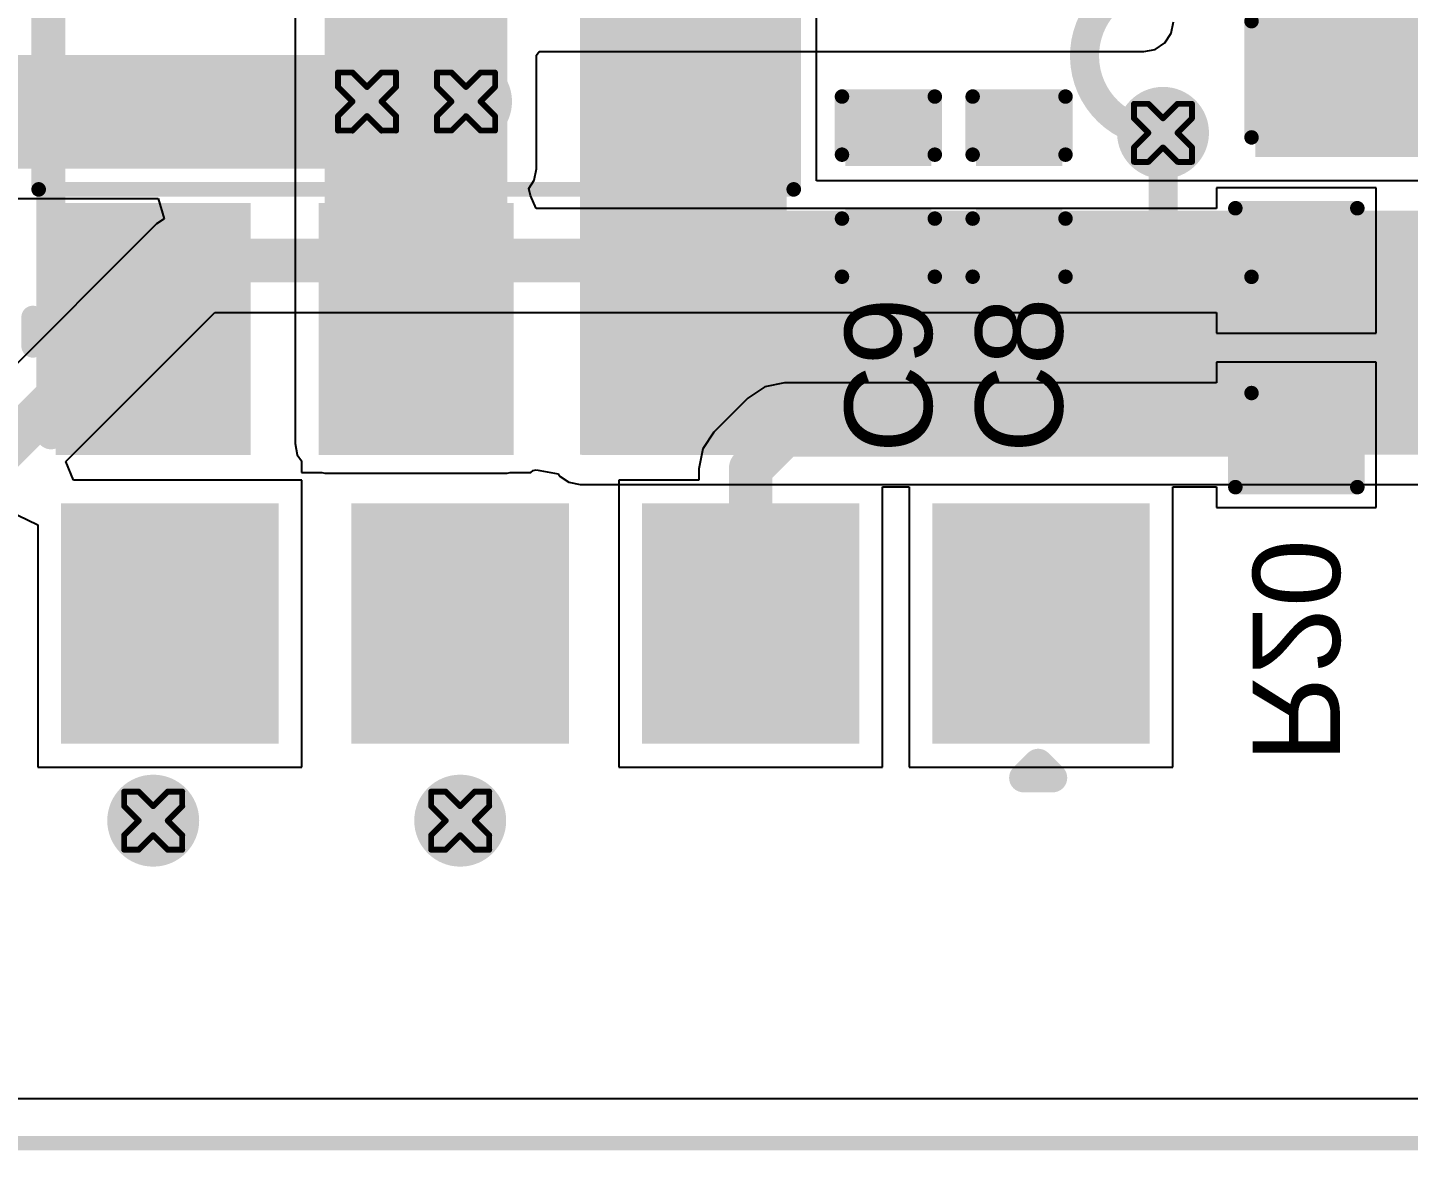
# Model space of a CAD drawing. Header units: inches. Extents: x -1 to 351, y 0 to 83.
# Drawn here: x 59.42 to 71.5, y -0.06 to 9.75 of the extents above; entities that cross this region are included whole.
import ezdxf

# ---------------------------------------------------------------- set-up
doc = ezdxf.new("R2010")
doc.units = ezdxf.units.IN
for name, color, linetype in [('Board Outline', 216, 'Continuous'), ('Bottom Layer', 5, 'Continuous'), ('Bottom Overlay', 54, 'Continuous'), ('Bottom Paste', 16, 'Continuous'), ('Bottom Solder', 6, 'Continuous'), ('Drill Drawing', 1, 'Continuous'), ('Top Layer', 1, 'Continuous'), ('Top Overlay', 2, 'Continuous'), ('Top Paste', 8, 'Continuous'), ('Top Solder', 216, 'Continuous'), ('Via Holes', 16, 'Continuous')]:
    doc.layers.add(name, color=color, linetype=linetype)
doc.styles.add('Arial', font='', dxfattribs={"height": 0.2})
doc.styles.get('Arial').set_extended_font_data('Arial')

# ---------------------------------------------------------------- blocks, each defined once
blk = doc.blocks.new('SOP_8__S_T_____B_6')
at = {"layer": 'Bottom Layer'}
for points in [[(-5.95, 2.91), (-5.95, 4.71), (-3.95, 4.71), (-3.95, 2.91)], [(5.95, 4.71), (5.95, 2.91), (3.95, 2.91), (3.95, 4.71)], [(-5.95, 0.37), (-5.95, 2.17), (-3.95, 2.17), (-3.95, 0.37)], [(5.95, 2.17), (5.95, 0.37), (3.95, 0.37), (3.95, 2.17)], [(-5.95, -2.17), (-5.95, -0.37), (-3.95, -0.37), (-3.95, -2.17)], [(5.95, -0.37), (5.95, -2.17), (3.95, -2.17), (3.95, -0.37)], [(-5.95, -4.71), (-5.95, -2.91), (-3.95, -2.91), (-3.95, -4.71)], [(5.95, -2.91), (5.95, -4.71), (3.95, -4.71), (3.95, -2.91)]]:
    blk.add_hatch(color=5, dxfattribs=at).paths.add_polyline_path(points)
at = {"layer": 'Bottom Paste'}
for points in [[(-5.95, 2.91), (-5.95, 4.71), (-3.95, 4.71), (-3.95, 2.91)], [(5.95, 4.71), (5.95, 2.91), (3.95, 2.91), (3.95, 4.71)], [(-5.95, 0.37), (-5.95, 2.17), (-3.95, 2.17), (-3.95, 0.37)], [(5.95, 2.17), (5.95, 0.37), (3.95, 0.37), (3.95, 2.17)], [(-5.95, -2.17), (-5.95, -0.37), (-3.95, -0.37), (-3.95, -2.17)], [(5.95, -0.37), (5.95, -2.17), (3.95, -2.17), (3.95, -0.37)], [(-5.95, -4.71), (-5.95, -2.91), (-3.95, -2.91), (-3.95, -4.71)], [(5.95, -2.91), (5.95, -4.71), (3.95, -4.71), (3.95, -2.91)]]:
    blk.add_hatch(color=16, dxfattribs=at).paths.add_polyline_path(points)
at = {"layer": 'Bottom Solder'}
for points in [[(-6.001, 2.859), (-6.001, 4.761), (-3.9, 4.761), (-3.9, 2.859)], [(6.001, 4.761), (6.001, 2.859), (3.9, 2.859), (3.9, 4.761)], [(-6.001, 0.319), (-6.001, 2.221), (-3.9, 2.221), (-3.9, 0.319)], [(6.001, 2.221), (6.001, 0.319), (3.9, 0.319), (3.9, 2.221)], [(-6.001, -2.221), (-6.001, -0.319), (-3.9, -0.319), (-3.9, -2.221)], [(6.001, -0.319), (6.001, -2.221), (3.9, -2.221), (3.9, -0.319)], [(-6.001, -4.761), (-6.001, -2.859), (-3.9, -2.859), (-3.9, -4.761)], [(6.001, -2.859), (6.001, -4.761), (3.9, -4.761), (3.9, -2.859)]]:
    blk.add_hatch(color=6, dxfattribs=at).paths.add_polyline_path(points)
at = {"layer": 'Bottom Overlay'}
for points in [[(-3.3, 4.85, 0.254, 0.254, 0), (3.3, 4.85, 0.254, 0.254, 0)], [(-6.298, -3.658, 0.254, 0.254, 0), (-6.171, -3.785, 0.254, 0.254, 0)], [(-6.298, -3.658, 0.254, 0.254, 0), (-6.298, -3.912, 0.254, 0.254, 0)], [(-6.171, -3.785, 0.254, 0.254, 0), (-6.298, -3.912, 0.254, 0.254, 0)], [(-0.66, -4.877, 0.254, 0.254, -1), (0.686, -4.85, 0.254, 0.254, 0)], [(-3.3, -4.877, 0.254, 0.254, 0), (-0.66, -4.877, 0.254, 0.254, 0)], [(0.686, -4.85, 0.254, 0.254, 0), (3.3, -4.85, 0.254, 0.254, 0)]]:
    blk.add_lwpolyline(points, format="xyseb", dxfattribs=at)
for points in [[(-3.363, 4.85, 0.127, 0.127, 1), (-3.236, 4.85, 0.127, 0.127, 1)], [(3.236, 4.85, 0.127, 0.127, 1), (3.363, 4.85, 0.127, 0.127, 1)], [(-6.362, -3.658, 0.127, 0.127, 1), (-6.235, -3.658, 0.127, 0.127, 1)], [(-6.362, -3.658, 0.127, 0.127, 1), (-6.235, -3.658, 0.127, 0.127, 1)], [(-6.235, -3.785, 0.127, 0.127, 1), (-6.108, -3.785, 0.127, 0.127, 1)], [(-6.235, -3.785, 0.127, 0.127, 1), (-6.108, -3.785, 0.127, 0.127, 1)], [(-6.362, -3.912, 0.127, 0.127, 1), (-6.235, -3.912, 0.127, 0.127, 1)], [(-6.362, -3.912, 0.127, 0.127, 1), (-6.235, -3.912, 0.127, 0.127, 1)], [(-3.363, -4.877, 0.127, 0.127, 1), (-3.236, -4.877, 0.127, 0.127, 1)], [(-0.724, -4.877, 0.127, 0.127, 1), (-0.597, -4.877, 0.127, 0.127, 1)], [(-0.724, -4.877, 0.127, 0.127, 1), (-0.597, -4.877, 0.127, 0.127, 1)], [(0.622, -4.85, 0.127, 0.127, 1), (0.749, -4.85, 0.127, 0.127, 1)], [(0.622, -4.85, 0.127, 0.127, 1), (0.749, -4.85, 0.127, 0.127, 1)], [(3.236, -4.85, 0.127, 0.127, 1), (3.363, -4.85, 0.127, 0.127, 1)]]:
    blk.add_lwpolyline(points, format="xyseb", close=True, dxfattribs=at)
blk = doc.blocks.new('SOT__223_23')
at = {"layer": 'Top Layer'}
for points in [[(-1.9, 4.05), (1.9, 4.05), (1.9, 2.05), (-1.9, 2.05)], [(-3.05, -2.05), (-1.55, -2.05), (-1.55, -4.05), (-3.05, -4.05)], [(-0.75, -2.05), (0.75, -2.05), (0.75, -4.05), (-0.75, -4.05)], [(1.55, -2.05), (3.05, -2.05), (3.05, -4.05), (1.55, -4.05)]]:
    blk.add_hatch(color=1, dxfattribs=at).paths.add_polyline_path(points)
at = {"layer": 'Top Paste'}
for points in [[(-1.9, 4.05), (1.9, 4.05), (1.9, 2.05), (-1.9, 2.05)], [(-3.05, -2.05), (-1.55, -2.05), (-1.55, -4.05), (-3.05, -4.05)], [(-0.75, -2.05), (0.75, -2.05), (0.75, -4.05), (-0.75, -4.05)], [(1.55, -2.05), (3.05, -2.05), (3.05, -4.05), (1.55, -4.05)]]:
    blk.add_hatch(color=8, dxfattribs=at).paths.add_polyline_path(points)
at = {"layer": 'Top Solder'}
for points in [[(-2.002, 4.152), (2.002, 4.152), (2.002, 1.948), (-2.002, 1.948)], [(-3.152, -1.948), (-1.448, -1.948), (-1.448, -4.152), (-3.152, -4.152)], [(-0.852, -1.948), (0.852, -1.948), (0.852, -4.152), (-0.852, -4.152)], [(1.448, -1.948), (3.152, -1.948), (3.152, -4.152), (1.448, -4.152)]]:
    blk.add_hatch(color=216, dxfattribs=at).paths.add_polyline_path(points)
at = {"layer": 'Top Overlay'}
for points in [[(-3.302, -1.829, 0.127, 0.127, 0), (-3.302, 1.803, 0.127, 0.127, 0)], [(-3.302, 1.803, 0.127, 0.127, 0), (3.302, 1.803, 0.127, 0.127, 0)], [(3.302, -1.829, 0.127, 0.127, 0), (3.302, 1.803, 0.127, 0.127, 0)], [(-3.302, -1.829, 0.127, 0.127, 0), (3.302, -1.829, 0.127, 0.127, 0)], [(-3.353, -3.2, 0.2, 0.2, 0), (-3.353, -2.946, 0.2, 0.2, 0)], [(-3.353, -2.946, 0.2, 0.2, 0), (-3.226, -3.073, 0.2, 0.2, 0)], [(-3.353, -3.2, 0.2, 0.2, 0), (-3.226, -3.073, 0.2, 0.2, 0)]]:
    blk.add_lwpolyline(points, format="xyseb", dxfattribs=at)
for points in [[(-3.334, 1.803, 0.0635, 0.0635, 1), (-3.27, 1.803, 0.0635, 0.0635, 1)], [(-3.334, 1.803, 0.0635, 0.0635, 1), (-3.27, 1.803, 0.0635, 0.0635, 1)], [(3.27, 1.803, 0.0635, 0.0635, 1), (3.334, 1.803, 0.0635, 0.0635, 1)], [(3.27, 1.803, 0.0635, 0.0635, 1), (3.334, 1.803, 0.0635, 0.0635, 1)], [(-3.334, -1.829, 0.0635, 0.0635, 1), (-3.27, -1.829, 0.0635, 0.0635, 1)], [(-3.334, -1.829, 0.0635, 0.0635, 1), (-3.27, -1.829, 0.0635, 0.0635, 1)], [(3.27, -1.829, 0.0635, 0.0635, 1), (3.334, -1.829, 0.0635, 0.0635, 1)], [(3.27, -1.829, 0.0635, 0.0635, 1), (3.334, -1.829, 0.0635, 0.0635, 1)], [(-3.403, -2.946, 0.1, 0.1, 1), (-3.303, -2.946, 0.1, 0.1, 1)], [(-3.403, -2.946, 0.1, 0.1, 1), (-3.303, -2.946, 0.1, 0.1, 1)], [(-3.276, -3.073, 0.1, 0.1, 1), (-3.176, -3.073, 0.1, 0.1, 1)], [(-3.276, -3.073, 0.1, 0.1, 1), (-3.176, -3.073, 0.1, 0.1, 1)], [(-3.403, -3.2, 0.1, 0.1, 1), (-3.303, -3.2, 0.1, 0.1, 1)], [(-3.403, -3.2, 0.1, 0.1, 1), (-3.303, -3.2, 0.1, 0.1, 1)]]:
    blk.add_lwpolyline(points, format="xyseb", close=True, dxfattribs=at)
blk = doc.blocks.new('R___0603_B_29')
at = {"layer": 'Bottom Layer'}
for points in [[(-1.143, -0.4445), (-1.143, 0.4445), (-0.381, 0.4445), (-0.381, -0.4445)], [(0.381, -0.4445), (0.381, 0.4445), (1.143, 0.4445), (1.143, -0.4445)]]:
    blk.add_hatch(color=5, dxfattribs=at).paths.add_polyline_path(points)
at = {"layer": 'Bottom Paste'}
for points in [[(-1.143, -0.4445), (-1.143, 0.4445), (-0.381, 0.4445), (-0.381, -0.4445)], [(0.381, -0.4445), (0.381, 0.4445), (1.143, 0.4445), (1.143, -0.4445)]]:
    blk.add_hatch(color=16, dxfattribs=at).paths.add_polyline_path(points)
at = {"layer": 'Bottom Solder'}
for points in [[(-1.2446, -0.5461), (-1.2446, 0.5461), (-0.2794, 0.5461), (-0.2794, -0.5461)], [(0.2794, -0.5461), (0.2794, 0.5461), (1.2446, 0.5461), (1.2446, -0.5461)]]:
    blk.add_hatch(color=6, dxfattribs=at).paths.add_polyline_path(points)
at = {"layer": 'Bottom Overlay'}
for points in [[(1.2192, 0.5334, 0.127, 0.127, 0), (-1.2192, 0.5334, 0.127, 0.127, 0)], [(-1.2192, -0.5334, 0.127, 0.127, 0), (-1.2192, 0.5334, 0.127, 0.127, 0)], [(1.2192, -0.5334, 0.127, 0.127, 0), (1.2192, 0.5334, 0.127, 0.127, 0)], [(1.2192, -0.5334, 0.127, 0.127, 0), (-1.2192, -0.5334, 0.127, 0.127, 0)]]:
    blk.add_lwpolyline(points, format="xyseb", dxfattribs=at)
for points in [[(-1.25095, 0.5334, 0.0635, 0.0635, 1), (-1.18745, 0.5334, 0.0635, 0.0635, 1)], [(-1.25095, 0.5334, 0.0635, 0.0635, 1), (-1.18745, 0.5334, 0.0635, 0.0635, 1)], [(1.18745, 0.5334, 0.0635, 0.0635, 1), (1.25095, 0.5334, 0.0635, 0.0635, 1)], [(1.18745, 0.5334, 0.0635, 0.0635, 1), (1.25095, 0.5334, 0.0635, 0.0635, 1)], [(-1.25095, -0.5334, 0.0635, 0.0635, 1), (-1.18745, -0.5334, 0.0635, 0.0635, 1)], [(-1.25095, -0.5334, 0.0635, 0.0635, 1), (-1.18745, -0.5334, 0.0635, 0.0635, 1)], [(1.18745, -0.5334, 0.0635, 0.0635, 1), (1.25095, -0.5334, 0.0635, 0.0635, 1)], [(1.18745, -0.5334, 0.0635, 0.0635, 1), (1.25095, -0.5334, 0.0635, 0.0635, 1)]]:
    blk.add_lwpolyline(points, format="xyseb", close=True, dxfattribs=at)
blk = doc.blocks.new('C___0805_64')
at = {"layer": 'Top Layer'}
for points in [[(-1.524, 0.762), (-0.508, 0.762), (-0.508, -0.762), (-1.524, -0.762)], [(0.508, 0.762), (1.524, 0.762), (1.524, -0.762), (0.508, -0.762)]]:
    blk.add_hatch(color=1, dxfattribs=at).paths.add_polyline_path(points)
at = {"layer": 'Top Paste'}
for points in [[(-1.524, 0.762), (-0.508, 0.762), (-0.508, -0.762), (-1.524, -0.762)], [(0.508, 0.762), (1.524, 0.762), (1.524, -0.762), (0.508, -0.762)]]:
    blk.add_hatch(color=8, dxfattribs=at).paths.add_polyline_path(points)
at = {"layer": 'Top Solder'}
for points in [[(-1.594, 0.832), (-0.438, 0.832), (-0.438, -0.832), (-1.594, -0.832)], [(0.438, 0.832), (1.594, 0.832), (1.594, -0.832), (0.438, -0.832)]]:
    blk.add_hatch(color=216, dxfattribs=at).paths.add_polyline_path(points)
at = {"layer": 'Top Overlay'}
for points in [[(-1.626, -0.864, 0.127, 0.127, 0), (-1.626, 0.864, 0.127, 0.127, 0)], [(-0.61, 0.864, 0.127, 0.127, 0), (-1.626, 0.864, 0.127, 0.127, 0)], [(1.626, 0.864, 0.127, 0.127, 0), (0.61, 0.864, 0.127, 0.127, 0)], [(1.626, -0.864, 0.127, 0.127, 0), (1.626, 0.864, 0.127, 0.127, 0)], [(-0.61, -0.864, 0.127, 0.127, 0), (-1.626, -0.864, 0.127, 0.127, 0)], [(1.626, -0.864, 0.127, 0.127, 0), (0.61, -0.864, 0.127, 0.127, 0)]]:
    blk.add_lwpolyline(points, format="xyseb", dxfattribs=at)
for points in [[(-1.657, 0.864, 0.0635, 0.0635, 1), (-1.594, 0.864, 0.0635, 0.0635, 1)], [(-1.657, 0.864, 0.0635, 0.0635, 1), (-1.594, 0.864, 0.0635, 0.0635, 1)], [(-0.641, 0.864, 0.0635, 0.0635, 1), (-0.578, 0.864, 0.0635, 0.0635, 1)], [(0.578, 0.864, 0.0635, 0.0635, 1), (0.641, 0.864, 0.0635, 0.0635, 1)], [(1.594, 0.864, 0.0635, 0.0635, 1), (1.657, 0.864, 0.0635, 0.0635, 1)], [(1.594, 0.864, 0.0635, 0.0635, 1), (1.657, 0.864, 0.0635, 0.0635, 1)], [(-1.657, -0.864, 0.0635, 0.0635, 1), (-1.594, -0.864, 0.0635, 0.0635, 1)], [(-1.657, -0.864, 0.0635, 0.0635, 1), (-1.594, -0.864, 0.0635, 0.0635, 1)], [(-0.641, -0.864, 0.0635, 0.0635, 1), (-0.578, -0.864, 0.0635, 0.0635, 1)], [(0.578, -0.864, 0.0635, 0.0635, 1), (0.641, -0.864, 0.0635, 0.0635, 1)], [(1.594, -0.864, 0.0635, 0.0635, 1), (1.657, -0.864, 0.0635, 0.0635, 1)], [(1.594, -0.864, 0.0635, 0.0635, 1), (1.657, -0.864, 0.0635, 0.0635, 1)]]:
    blk.add_lwpolyline(points, format="xyseb", close=True, dxfattribs=at)
blk = doc.blocks.new('C___0402_65')
at = {"layer": 'Top Layer'}
for points in [[(-0.699, -0.318), (-0.699, 0.317), (-0.241, 0.317), (-0.241, -0.318)], [(0.241, -0.318), (0.241, 0.317), (0.699, 0.317), (0.699, -0.318)]]:
    blk.add_hatch(color=1, dxfattribs=at).paths.add_polyline_path(points)
at = {"layer": 'Top Paste'}
for points in [[(-0.699, -0.318), (-0.699, 0.317), (-0.241, 0.317), (-0.241, -0.318)], [(0.241, -0.318), (0.241, 0.317), (0.699, 0.317), (0.699, -0.318)]]:
    blk.add_hatch(color=8, dxfattribs=at).paths.add_polyline_path(points)
at = {"layer": 'Top Solder'}
for points in [[(-0.758, -0.377), (-0.758, 0.377), (-0.181, 0.377), (-0.181, -0.377)], [(0.181, -0.377), (0.181, 0.377), (0.758, 0.377), (0.758, -0.377)]]:
    blk.add_hatch(color=216, dxfattribs=at).paths.add_polyline_path(points)
at = {"layer": 'Top Overlay'}
for points in [[(-0.279, 0.406, 0.127, 0.127, 0), (-0.787, 0.406, 0.127, 0.127, 0)], [(-0.787, -0.406, 0.127, 0.127, 0), (-0.787, 0.406, 0.127, 0.127, 0)], [(0.787, 0.406, 0.127, 0.127, 0), (0.279, 0.406, 0.127, 0.127, 0)], [(0.787, -0.406, 0.127, 0.127, 0), (0.787, 0.406, 0.127, 0.127, 0)], [(-0.279, -0.406, 0.127, 0.127, 0), (-0.787, -0.406, 0.127, 0.127, 0)], [(0.787, -0.406, 0.127, 0.127, 0), (0.279, -0.406, 0.127, 0.127, 0)]]:
    blk.add_lwpolyline(points, format="xyseb", dxfattribs=at)
for points in [[(-0.819, 0.406, 0.0635, 0.0635, 1), (-0.756, 0.406, 0.0635, 0.0635, 1)], [(-0.819, 0.406, 0.0635, 0.0635, 1), (-0.756, 0.406, 0.0635, 0.0635, 1)], [(-0.311, 0.406, 0.0635, 0.0635, 1), (-0.248, 0.406, 0.0635, 0.0635, 1)], [(0.248, 0.406, 0.0635, 0.0635, 1), (0.311, 0.406, 0.0635, 0.0635, 1)], [(0.756, 0.406, 0.0635, 0.0635, 1), (0.819, 0.406, 0.0635, 0.0635, 1)], [(0.756, 0.406, 0.0635, 0.0635, 1), (0.819, 0.406, 0.0635, 0.0635, 1)], [(-0.819, -0.406, 0.0635, 0.0635, 1), (-0.756, -0.406, 0.0635, 0.0635, 1)], [(-0.819, -0.406, 0.0635, 0.0635, 1), (-0.756, -0.406, 0.0635, 0.0635, 1)], [(-0.311, -0.406, 0.0635, 0.0635, 1), (-0.248, -0.406, 0.0635, 0.0635, 1)], [(0.248, -0.406, 0.0635, 0.0635, 1), (0.311, -0.406, 0.0635, 0.0635, 1)], [(0.756, -0.406, 0.0635, 0.0635, 1), (0.819, -0.406, 0.0635, 0.0635, 1)], [(0.756, -0.406, 0.0635, 0.0635, 1), (0.819, -0.406, 0.0635, 0.0635, 1)]]:
    blk.add_lwpolyline(points, format="xyseb", close=True, dxfattribs=at)
blk = doc.blocks.new('C___0402_66')
at = {"layer": 'Top Layer'}
for points in [[(-0.699, -0.318), (-0.699, 0.317), (-0.241, 0.317), (-0.241, -0.318)], [(0.241, -0.318), (0.241, 0.317), (0.699, 0.317), (0.699, -0.318)]]:
    blk.add_hatch(color=1, dxfattribs=at).paths.add_polyline_path(points)
at = {"layer": 'Top Paste'}
for points in [[(-0.699, -0.318), (-0.699, 0.317), (-0.241, 0.317), (-0.241, -0.318)], [(0.241, -0.318), (0.241, 0.317), (0.699, 0.317), (0.699, -0.318)]]:
    blk.add_hatch(color=8, dxfattribs=at).paths.add_polyline_path(points)
at = {"layer": 'Top Solder'}
for points in [[(-0.758, -0.377), (-0.758, 0.377), (-0.181, 0.377), (-0.181, -0.377)], [(0.181, -0.377), (0.181, 0.377), (0.758, 0.377), (0.758, -0.377)]]:
    blk.add_hatch(color=216, dxfattribs=at).paths.add_polyline_path(points)
at = {"layer": 'Top Overlay'}
for points in [[(-0.279, 0.406, 0.127, 0.127, 0), (-0.787, 0.406, 0.127, 0.127, 0)], [(-0.787, -0.406, 0.127, 0.127, 0), (-0.787, 0.406, 0.127, 0.127, 0)], [(0.787, 0.406, 0.127, 0.127, 0), (0.279, 0.406, 0.127, 0.127, 0)], [(0.787, -0.406, 0.127, 0.127, 0), (0.787, 0.406, 0.127, 0.127, 0)], [(-0.279, -0.406, 0.127, 0.127, 0), (-0.787, -0.406, 0.127, 0.127, 0)], [(0.787, -0.406, 0.127, 0.127, 0), (0.279, -0.406, 0.127, 0.127, 0)]]:
    blk.add_lwpolyline(points, format="xyseb", dxfattribs=at)
for points in [[(-0.819, 0.406, 0.0635, 0.0635, 1), (-0.756, 0.406, 0.0635, 0.0635, 1)], [(-0.819, 0.406, 0.0635, 0.0635, 1), (-0.756, 0.406, 0.0635, 0.0635, 1)], [(-0.311, 0.406, 0.0635, 0.0635, 1), (-0.248, 0.406, 0.0635, 0.0635, 1)], [(0.248, 0.406, 0.0635, 0.0635, 1), (0.311, 0.406, 0.0635, 0.0635, 1)], [(0.756, 0.406, 0.0635, 0.0635, 1), (0.819, 0.406, 0.0635, 0.0635, 1)], [(0.756, 0.406, 0.0635, 0.0635, 1), (0.819, 0.406, 0.0635, 0.0635, 1)], [(-0.819, -0.406, 0.0635, 0.0635, 1), (-0.756, -0.406, 0.0635, 0.0635, 1)], [(-0.819, -0.406, 0.0635, 0.0635, 1), (-0.756, -0.406, 0.0635, 0.0635, 1)], [(-0.311, -0.406, 0.0635, 0.0635, 1), (-0.248, -0.406, 0.0635, 0.0635, 1)], [(0.248, -0.406, 0.0635, 0.0635, 1), (0.311, -0.406, 0.0635, 0.0635, 1)], [(0.756, -0.406, 0.0635, 0.0635, 1), (0.819, -0.406, 0.0635, 0.0635, 1)], [(0.756, -0.406, 0.0635, 0.0635, 1), (0.819, -0.406, 0.0635, 0.0635, 1)]]:
    blk.add_lwpolyline(points, format="xyseb", close=True, dxfattribs=at)

msp = doc.modelspace()

# ---------------------------------------------------------------- hatches: boundary and pattern name
at = {"layer": 'Bottom Layer'}
msp.add_hatch(color=5, dxfattribs=at).paths.add_polyline_path([(33.377, 8.518), (63.616, 8.518), (63.616, 9.512), (33.377, 9.512)])
h = msp.add_hatch(color=5, dxfattribs=at)
edge = h.paths.add_edge_path()
edge.add_arc((62.393, 9.106), 0.3, 0, 360)
h = msp.add_hatch(color=5, dxfattribs=at)
edge = h.paths.add_edge_path()
edge.add_arc((63.259, 9.106), 0.3, 0, 360)
h = msp.add_hatch(color=5, dxfattribs=at)
edge = h.paths.add_edge_path()
edge.add_arc((69.355, 8.832), 0.3, 0, 360)
h = msp.add_hatch(color=5, dxfattribs=at)
edge = h.paths.add_edge_path()
edge.add_arc((60.523, 2.819), 0.3, 0, 360)
h = msp.add_hatch(color=5, dxfattribs=at)
edge = h.paths.add_edge_path()
edge.add_arc((63.208, 2.819), 0.3, 0, 360)
at = {"layer": 'Bottom Solder'}
h = msp.add_hatch(color=6, dxfattribs=at)
edge = h.paths.add_edge_path()
edge.add_arc((62.393, 9.106), 0.402, 0, 360)
h = msp.add_hatch(color=6, dxfattribs=at)
edge = h.paths.add_edge_path()
edge.add_arc((63.259, 9.106), 0.402, 0, 360)
h = msp.add_hatch(color=6, dxfattribs=at)
edge = h.paths.add_edge_path()
edge.add_arc((69.355, 8.832), 0.402, 0, 360)
h = msp.add_hatch(color=6, dxfattribs=at)
edge = h.paths.add_edge_path()
edge.add_arc((60.523, 2.819), 0.402, 0, 360)
h = msp.add_hatch(color=6, dxfattribs=at)
edge = h.paths.add_edge_path()
edge.add_arc((63.208, 2.819), 0.402, 0, 360)
at = {"layer": 'Top Layer'}
for points in [[(62.023, 6.117), (63.619, 6.117), (63.619, 14.217), (62.023, 14.217)], [(64.257, 6.018), (66.064, 6.018), (66.064, 11.709), (64.257, 11.709)], [(64.373, 6.018), (81.788, 6.018), (81.788, 8.153), (64.373, 8.153)]]:
    msp.add_hatch(color=1, dxfattribs=at).paths.add_polyline_path(points)
h = msp.add_hatch(color=1, dxfattribs=at)
edge = h.paths.add_edge_path()
edge.add_arc((62.393, 9.106), 0.3, 0, 360)
h = msp.add_hatch(color=1, dxfattribs=at)
edge = h.paths.add_edge_path()
edge.add_arc((63.259, 9.106), 0.3, 0, 360)
h = msp.add_hatch(color=1, dxfattribs=at)
edge = h.paths.add_edge_path()
edge.add_arc((69.355, 8.832), 0.3, 0, 360)
h = msp.add_hatch(color=1, dxfattribs=at)
edge = h.paths.add_edge_path()
edge.add_arc((60.523, 2.819), 0.3, 0, 360)
h = msp.add_hatch(color=1, dxfattribs=at)
edge = h.paths.add_edge_path()
edge.add_arc((63.208, 2.819), 0.3, 0, 360)
at = {"layer": 'Top Solder'}
h = msp.add_hatch(color=216, dxfattribs=at)
edge = h.paths.add_edge_path()
edge.add_arc((62.393, 9.106), 0.402, 0, 360)
h = msp.add_hatch(color=216, dxfattribs=at)
edge = h.paths.add_edge_path()
edge.add_arc((63.259, 9.106), 0.402, 0, 360)
h = msp.add_hatch(color=216, dxfattribs=at)
edge = h.paths.add_edge_path()
edge.add_arc((69.355, 8.832), 0.402, 0, 360)
h = msp.add_hatch(color=216, dxfattribs=at)
edge = h.paths.add_edge_path()
edge.add_arc((60.523, 2.819), 0.402, 0, 360)
h = msp.add_hatch(color=216, dxfattribs=at)
edge = h.paths.add_edge_path()
edge.add_arc((63.208, 2.819), 0.402, 0, 360)
at = {"layer": 'Via Holes'}
h = msp.add_hatch(color=7, dxfattribs=at)
edge = h.paths.add_edge_path()
edge.add_arc((62.393, 9.106), 0.15, 0, 360)
h = msp.add_hatch(color=7, dxfattribs=at)
edge = h.paths.add_edge_path()
edge.add_arc((63.259, 9.106), 0.15, 0, 360)
h = msp.add_hatch(color=7, dxfattribs=at)
edge = h.paths.add_edge_path()
edge.add_arc((69.355, 8.832), 0.15, 0, 360)
h = msp.add_hatch(color=7, dxfattribs=at)
edge = h.paths.add_edge_path()
edge.add_arc((60.523, 2.819), 0.15, 0, 360)
h = msp.add_hatch(color=7, dxfattribs=at)
edge = h.paths.add_edge_path()
edge.add_arc((63.208, 2.819), 0.15, 0, 360)

# ---------------------------------------------------------------- linework, layer by layer
at = {"layer": 'Board Outline'}
msp.add_lwpolyline([(0, 0, 0.127, 0.127, 0), (97.003, 0, 0.127, 0.127, 0)], format="xyseb", dxfattribs=at)
at = {"layer": 'Bottom Layer'}
for p, q in [((69.427, 9.703), (69.447, 9.802)), ((69.371, 9.619), (69.427, 9.703)), ((63.875, 9.512), (63.9, 9.543)), ((63.9, 9.543), (69.188, 9.543)), ((69.188, 9.543), (69.287, 9.562)), ((69.287, 9.562), (69.371, 9.619)), ((63.875, 8.518), (63.875, 9.512)), ((63.856, 8.419), (63.875, 8.518)), ((63.808, 8.347), (63.856, 8.419)), ((63.822, 8.284), (63.808, 8.347)), ((71.22, 8.351), (69.823, 8.351)), ((69.823, 8.351), (69.823, 8.17)), ((71.22, 7.081), (71.22, 8.351)), ((57.344, 8.259), (60.567, 8.259)), ((60.567, 8.259), (60.62, 8.082)), ((63.871, 8.17), (63.822, 8.284)), ((69.823, 8.17), (63.871, 8.17)), ((60.553, 8.037), (58.612, 6.096)), ((60.62, 8.082), (60.553, 8.037)), ((59.759, 5.96), (61.062, 7.263)), ((61.062, 7.263), (69.823, 7.263)), ((69.823, 7.263), (69.823, 7.081)), ((69.823, 7.081), (71.22, 7.081)), ((71.22, 6.827), (69.823, 6.827)), ((69.823, 6.827), (69.823, 6.646)), ((71.22, 5.557), (71.22, 6.827)), ((66.045, 6.646), (65.871, 6.611)), ((69.823, 6.646), (66.045, 6.646)), ((65.871, 6.611), (65.724, 6.513)), ((65.724, 6.513), (65.427, 6.216)), ((65.427, 6.216), (65.329, 6.069)), ((65.329, 6.069), (65.295, 5.895)), ((59.827, 5.796), (59.759, 5.96)), ((65.295, 5.895), (65.295, 5.796)), ((61.822, 5.796), (59.827, 5.796)), ((61.822, 3.288), (61.822, 5.796)), ((65.295, 5.796), (64.594, 5.796)), ((64.594, 5.796), (64.594, 3.288)), ((66.902, 3.288), (66.902, 5.739)), ((66.902, 5.739), (67.134, 5.739)), ((67.134, 5.739), (67.134, 3.288)), ((69.442, 3.288), (69.442, 5.739)), ((69.442, 5.739), (69.823, 5.739)), ((69.823, 5.739), (69.823, 5.557)), ((69.823, 5.557), (71.22, 5.557)), ((59.338, 5.489), (59.514, 5.405)), ((59.514, 5.405), (59.514, 3.288)), ((59.514, 3.288), (61.822, 3.288)), ((64.594, 3.288), (66.902, 3.288)), ((67.134, 3.288), (69.442, 3.288)), ((92.262, 0.388), (0.388, 0.388))]:
    msp.add_line(p, q, dxfattribs=at)
for points in [[(58.699, 5.542, 0.381, 0.381, 0), (60.874, 7.716, 0.381, 0.381, 0)], [(60.874, 7.716, 0.381, 0.381, 0), (70.521, 7.716, 0.381, 0.381, 0)], [(65.748, 5.895, 0.381, 0.381, 0), (66.045, 6.192, 0.381, 0.381, 0)], [(66.045, 6.192, 0.381, 0.381, 0), (70.521, 6.192, 0.381, 0.381, 0)], [(65.748, 4.542, 0.381, 0.381, 0), (65.748, 5.895, 0.381, 0.381, 0)]]:
    msp.add_lwpolyline(points, format="xyseb", dxfattribs=at)
for points in [[(60.779, 7.716, 0.191, 0.191, 1), (60.969, 7.716, 0.191, 0.191, 1)], [(60.779, 7.716, 0.191, 0.191, 1), (60.969, 7.716, 0.191, 0.191, 1)], [(70.426, 7.716, 0.191, 0.191, 1), (70.617, 7.716, 0.191, 0.191, 1)], [(65.95, 6.192, 0.191, 0.191, 1), (66.14, 6.192, 0.191, 0.191, 1)], [(65.95, 6.192, 0.191, 0.191, 1), (66.14, 6.192, 0.191, 0.191, 1)], [(70.426, 6.192, 0.191, 0.191, 1), (70.617, 6.192, 0.191, 0.191, 1)], [(65.653, 5.895, 0.191, 0.191, 1), (65.843, 5.895, 0.191, 0.191, 1)], [(65.653, 5.895, 0.191, 0.191, 1), (65.843, 5.895, 0.191, 0.191, 1)], [(65.653, 4.542, 0.191, 0.191, 1), (65.843, 4.542, 0.191, 0.191, 1)]]:
    msp.add_lwpolyline(points, format="xyseb", close=True, dxfattribs=at)
at = {"layer": 'Drill Drawing'}
for points in [[(62.139, 9.233, 0.0508, 0.0508, 0), (62.139, 9.36, 0.0508, 0.0508, 0)], [(62.139, 9.36, 0.0508, 0.0508, 0), (62.266, 9.36, 0.0508, 0.0508, 0)], [(62.266, 9.36, 0.0508, 0.0508, 0), (62.393, 9.233, 0.0508, 0.0508, 0)], [(62.393, 9.233, 0.0508, 0.0508, 0), (62.52, 9.36, 0.0508, 0.0508, 0)], [(62.52, 9.36, 0.0508, 0.0508, 0), (62.647, 9.36, 0.0508, 0.0508, 0)], [(62.647, 9.233, 0.0508, 0.0508, 0), (62.647, 9.36, 0.0508, 0.0508, 0)], [(63.005, 9.233, 0.0508, 0.0508, 0), (63.005, 9.36, 0.0508, 0.0508, 0)], [(63.005, 9.36, 0.0508, 0.0508, 0), (63.132, 9.36, 0.0508, 0.0508, 0)], [(63.132, 9.36, 0.0508, 0.0508, 0), (63.259, 9.233, 0.0508, 0.0508, 0)], [(63.259, 9.233, 0.0508, 0.0508, 0), (63.386, 9.36, 0.0508, 0.0508, 0)], [(63.386, 9.36, 0.0508, 0.0508, 0), (63.513, 9.36, 0.0508, 0.0508, 0)], [(63.513, 9.233, 0.0508, 0.0508, 0), (63.513, 9.36, 0.0508, 0.0508, 0)], [(62.139, 9.233, 0.0508, 0.0508, 0), (62.266, 9.106, 0.0508, 0.0508, 0)], [(62.52, 9.106, 0.0508, 0.0508, 0), (62.647, 9.233, 0.0508, 0.0508, 0)], [(63.005, 9.233, 0.0508, 0.0508, 0), (63.132, 9.106, 0.0508, 0.0508, 0)], [(63.386, 9.106, 0.0508, 0.0508, 0), (63.513, 9.233, 0.0508, 0.0508, 0)], [(62.139, 8.979, 0.0508, 0.0508, 0), (62.266, 9.106, 0.0508, 0.0508, 0)], [(62.52, 9.106, 0.0508, 0.0508, 0), (62.647, 8.979, 0.0508, 0.0508, 0)], [(63.005, 8.979, 0.0508, 0.0508, 0), (63.132, 9.106, 0.0508, 0.0508, 0)], [(63.386, 9.106, 0.0508, 0.0508, 0), (63.513, 8.979, 0.0508, 0.0508, 0)], [(69.101, 8.959, 0.0508, 0.0508, 0), (69.101, 9.086, 0.0508, 0.0508, 0)], [(69.101, 9.086, 0.0508, 0.0508, 0), (69.228, 9.086, 0.0508, 0.0508, 0)], [(69.228, 9.086, 0.0508, 0.0508, 0), (69.355, 8.959, 0.0508, 0.0508, 0)], [(69.355, 8.959, 0.0508, 0.0508, 0), (69.482, 9.086, 0.0508, 0.0508, 0)], [(69.482, 9.086, 0.0508, 0.0508, 0), (69.609, 9.086, 0.0508, 0.0508, 0)], [(69.609, 8.959, 0.0508, 0.0508, 0), (69.609, 9.086, 0.0508, 0.0508, 0)], [(62.139, 8.852, 0.0508, 0.0508, 0), (62.139, 8.979, 0.0508, 0.0508, 0)], [(62.266, 8.852, 0.0508, 0.0508, 0), (62.393, 8.979, 0.0508, 0.0508, 0)], [(62.393, 8.979, 0.0508, 0.0508, 0), (62.52, 8.852, 0.0508, 0.0508, 0)], [(62.647, 8.852, 0.0508, 0.0508, 0), (62.647, 8.979, 0.0508, 0.0508, 0)], [(63.005, 8.852, 0.0508, 0.0508, 0), (63.005, 8.979, 0.0508, 0.0508, 0)], [(63.132, 8.852, 0.0508, 0.0508, 0), (63.259, 8.979, 0.0508, 0.0508, 0)], [(63.259, 8.979, 0.0508, 0.0508, 0), (63.386, 8.852, 0.0508, 0.0508, 0)], [(63.513, 8.852, 0.0508, 0.0508, 0), (63.513, 8.979, 0.0508, 0.0508, 0)], [(69.101, 8.959, 0.0508, 0.0508, 0), (69.228, 8.832, 0.0508, 0.0508, 0)], [(69.482, 8.832, 0.0508, 0.0508, 0), (69.609, 8.959, 0.0508, 0.0508, 0)], [(62.139, 8.852, 0.0508, 0.0508, 0), (62.266, 8.852, 0.0508, 0.0508, 0)], [(62.52, 8.852, 0.0508, 0.0508, 0), (62.647, 8.852, 0.0508, 0.0508, 0)], [(63.005, 8.852, 0.0508, 0.0508, 0), (63.132, 8.852, 0.0508, 0.0508, 0)], [(63.386, 8.852, 0.0508, 0.0508, 0), (63.513, 8.852, 0.0508, 0.0508, 0)], [(69.101, 8.705, 0.0508, 0.0508, 0), (69.228, 8.832, 0.0508, 0.0508, 0)], [(69.482, 8.832, 0.0508, 0.0508, 0), (69.609, 8.705, 0.0508, 0.0508, 0)], [(69.101, 8.578, 0.0508, 0.0508, 0), (69.101, 8.705, 0.0508, 0.0508, 0)], [(69.228, 8.578, 0.0508, 0.0508, 0), (69.355, 8.705, 0.0508, 0.0508, 0)], [(69.355, 8.705, 0.0508, 0.0508, 0), (69.482, 8.578, 0.0508, 0.0508, 0)], [(69.609, 8.578, 0.0508, 0.0508, 0), (69.609, 8.705, 0.0508, 0.0508, 0)], [(69.101, 8.578, 0.0508, 0.0508, 0), (69.228, 8.578, 0.0508, 0.0508, 0)], [(69.482, 8.578, 0.0508, 0.0508, 0), (69.609, 8.578, 0.0508, 0.0508, 0)], [(60.269, 2.946, 0.0508, 0.0508, 0), (60.269, 3.073, 0.0508, 0.0508, 0)], [(60.269, 3.073, 0.0508, 0.0508, 0), (60.396, 3.073, 0.0508, 0.0508, 0)], [(60.396, 3.073, 0.0508, 0.0508, 0), (60.523, 2.946, 0.0508, 0.0508, 0)], [(60.523, 2.946, 0.0508, 0.0508, 0), (60.65, 3.073, 0.0508, 0.0508, 0)], [(60.65, 3.073, 0.0508, 0.0508, 0), (60.777, 3.073, 0.0508, 0.0508, 0)], [(60.777, 2.946, 0.0508, 0.0508, 0), (60.777, 3.073, 0.0508, 0.0508, 0)], [(62.954, 2.946, 0.0508, 0.0508, 0), (62.954, 3.073, 0.0508, 0.0508, 0)], [(62.954, 3.073, 0.0508, 0.0508, 0), (63.081, 3.073, 0.0508, 0.0508, 0)], [(63.081, 3.073, 0.0508, 0.0508, 0), (63.208, 2.946, 0.0508, 0.0508, 0)], [(63.208, 2.946, 0.0508, 0.0508, 0), (63.335, 3.073, 0.0508, 0.0508, 0)], [(63.335, 3.073, 0.0508, 0.0508, 0), (63.462, 3.073, 0.0508, 0.0508, 0)], [(63.462, 2.946, 0.0508, 0.0508, 0), (63.462, 3.073, 0.0508, 0.0508, 0)], [(60.269, 2.946, 0.0508, 0.0508, 0), (60.396, 2.819, 0.0508, 0.0508, 0)], [(60.65, 2.819, 0.0508, 0.0508, 0), (60.777, 2.946, 0.0508, 0.0508, 0)], [(62.954, 2.946, 0.0508, 0.0508, 0), (63.081, 2.819, 0.0508, 0.0508, 0)], [(63.335, 2.819, 0.0508, 0.0508, 0), (63.462, 2.946, 0.0508, 0.0508, 0)], [(60.269, 2.692, 0.0508, 0.0508, 0), (60.396, 2.819, 0.0508, 0.0508, 0)], [(60.65, 2.819, 0.0508, 0.0508, 0), (60.777, 2.692, 0.0508, 0.0508, 0)], [(62.954, 2.692, 0.0508, 0.0508, 0), (63.081, 2.819, 0.0508, 0.0508, 0)], [(63.335, 2.819, 0.0508, 0.0508, 0), (63.462, 2.692, 0.0508, 0.0508, 0)], [(60.269, 2.565, 0.0508, 0.0508, 0), (60.269, 2.692, 0.0508, 0.0508, 0)], [(60.396, 2.565, 0.0508, 0.0508, 0), (60.523, 2.692, 0.0508, 0.0508, 0)], [(60.523, 2.692, 0.0508, 0.0508, 0), (60.65, 2.565, 0.0508, 0.0508, 0)], [(60.777, 2.565, 0.0508, 0.0508, 0), (60.777, 2.692, 0.0508, 0.0508, 0)], [(62.954, 2.565, 0.0508, 0.0508, 0), (62.954, 2.692, 0.0508, 0.0508, 0)], [(63.081, 2.565, 0.0508, 0.0508, 0), (63.208, 2.692, 0.0508, 0.0508, 0)], [(63.208, 2.692, 0.0508, 0.0508, 0), (63.335, 2.565, 0.0508, 0.0508, 0)], [(63.462, 2.565, 0.0508, 0.0508, 0), (63.462, 2.692, 0.0508, 0.0508, 0)], [(60.269, 2.565, 0.0508, 0.0508, 0), (60.396, 2.565, 0.0508, 0.0508, 0)], [(60.65, 2.565, 0.0508, 0.0508, 0), (60.777, 2.565, 0.0508, 0.0508, 0)], [(62.954, 2.565, 0.0508, 0.0508, 0), (63.081, 2.565, 0.0508, 0.0508, 0)], [(63.335, 2.565, 0.0508, 0.0508, 0), (63.462, 2.565, 0.0508, 0.0508, 0)]]:
    msp.add_lwpolyline(points, format="xyseb", dxfattribs=at)
for points in [[(62.126, 9.36, 0.0254, 0.0254, 1), (62.152, 9.36, 0.0254, 0.0254, 1)], [(62.126, 9.36, 0.0254, 0.0254, 1), (62.152, 9.36, 0.0254, 0.0254, 1)], [(62.253, 9.36, 0.0254, 0.0254, 1), (62.279, 9.36, 0.0254, 0.0254, 1)], [(62.253, 9.36, 0.0254, 0.0254, 1), (62.279, 9.36, 0.0254, 0.0254, 1)], [(62.507, 9.36, 0.0254, 0.0254, 1), (62.533, 9.36, 0.0254, 0.0254, 1)], [(62.507, 9.36, 0.0254, 0.0254, 1), (62.533, 9.36, 0.0254, 0.0254, 1)], [(62.634, 9.36, 0.0254, 0.0254, 1), (62.66, 9.36, 0.0254, 0.0254, 1)], [(62.634, 9.36, 0.0254, 0.0254, 1), (62.66, 9.36, 0.0254, 0.0254, 1)], [(62.992, 9.36, 0.0254, 0.0254, 1), (63.017, 9.36, 0.0254, 0.0254, 1)], [(62.992, 9.36, 0.0254, 0.0254, 1), (63.017, 9.36, 0.0254, 0.0254, 1)], [(63.119, 9.36, 0.0254, 0.0254, 1), (63.144, 9.36, 0.0254, 0.0254, 1)], [(63.119, 9.36, 0.0254, 0.0254, 1), (63.144, 9.36, 0.0254, 0.0254, 1)], [(63.373, 9.36, 0.0254, 0.0254, 1), (63.398, 9.36, 0.0254, 0.0254, 1)], [(63.373, 9.36, 0.0254, 0.0254, 1), (63.398, 9.36, 0.0254, 0.0254, 1)], [(63.5, 9.36, 0.0254, 0.0254, 1), (63.525, 9.36, 0.0254, 0.0254, 1)], [(63.5, 9.36, 0.0254, 0.0254, 1), (63.525, 9.36, 0.0254, 0.0254, 1)], [(62.126, 9.233, 0.0254, 0.0254, 1), (62.152, 9.233, 0.0254, 0.0254, 1)], [(62.126, 9.233, 0.0254, 0.0254, 1), (62.152, 9.233, 0.0254, 0.0254, 1)], [(62.38, 9.233, 0.0254, 0.0254, 1), (62.406, 9.233, 0.0254, 0.0254, 1)], [(62.38, 9.233, 0.0254, 0.0254, 1), (62.406, 9.233, 0.0254, 0.0254, 1)], [(62.634, 9.233, 0.0254, 0.0254, 1), (62.66, 9.233, 0.0254, 0.0254, 1)], [(62.634, 9.233, 0.0254, 0.0254, 1), (62.66, 9.233, 0.0254, 0.0254, 1)], [(62.992, 9.233, 0.0254, 0.0254, 1), (63.017, 9.233, 0.0254, 0.0254, 1)], [(62.992, 9.233, 0.0254, 0.0254, 1), (63.017, 9.233, 0.0254, 0.0254, 1)], [(63.246, 9.233, 0.0254, 0.0254, 1), (63.271, 9.233, 0.0254, 0.0254, 1)], [(63.246, 9.233, 0.0254, 0.0254, 1), (63.271, 9.233, 0.0254, 0.0254, 1)], [(63.5, 9.233, 0.0254, 0.0254, 1), (63.525, 9.233, 0.0254, 0.0254, 1)], [(63.5, 9.233, 0.0254, 0.0254, 1), (63.525, 9.233, 0.0254, 0.0254, 1)], [(62.253, 9.106, 0.0254, 0.0254, 1), (62.279, 9.106, 0.0254, 0.0254, 1)], [(62.253, 9.106, 0.0254, 0.0254, 1), (62.279, 9.106, 0.0254, 0.0254, 1)], [(62.507, 9.106, 0.0254, 0.0254, 1), (62.533, 9.106, 0.0254, 0.0254, 1)], [(62.507, 9.106, 0.0254, 0.0254, 1), (62.533, 9.106, 0.0254, 0.0254, 1)], [(63.119, 9.106, 0.0254, 0.0254, 1), (63.144, 9.106, 0.0254, 0.0254, 1)], [(63.119, 9.106, 0.0254, 0.0254, 1), (63.144, 9.106, 0.0254, 0.0254, 1)], [(63.373, 9.106, 0.0254, 0.0254, 1), (63.398, 9.106, 0.0254, 0.0254, 1)], [(63.373, 9.106, 0.0254, 0.0254, 1), (63.398, 9.106, 0.0254, 0.0254, 1)], [(69.088, 9.086, 0.0254, 0.0254, 1), (69.113, 9.086, 0.0254, 0.0254, 1)], [(69.088, 9.086, 0.0254, 0.0254, 1), (69.113, 9.086, 0.0254, 0.0254, 1)], [(69.215, 9.086, 0.0254, 0.0254, 1), (69.24, 9.086, 0.0254, 0.0254, 1)], [(69.215, 9.086, 0.0254, 0.0254, 1), (69.24, 9.086, 0.0254, 0.0254, 1)], [(69.469, 9.086, 0.0254, 0.0254, 1), (69.494, 9.086, 0.0254, 0.0254, 1)], [(69.469, 9.086, 0.0254, 0.0254, 1), (69.494, 9.086, 0.0254, 0.0254, 1)], [(69.596, 9.086, 0.0254, 0.0254, 1), (69.621, 9.086, 0.0254, 0.0254, 1)], [(69.596, 9.086, 0.0254, 0.0254, 1), (69.621, 9.086, 0.0254, 0.0254, 1)], [(62.126, 8.979, 0.0254, 0.0254, 1), (62.152, 8.979, 0.0254, 0.0254, 1)], [(62.126, 8.979, 0.0254, 0.0254, 1), (62.152, 8.979, 0.0254, 0.0254, 1)], [(62.38, 8.979, 0.0254, 0.0254, 1), (62.406, 8.979, 0.0254, 0.0254, 1)], [(62.38, 8.979, 0.0254, 0.0254, 1), (62.406, 8.979, 0.0254, 0.0254, 1)], [(62.634, 8.979, 0.0254, 0.0254, 1), (62.66, 8.979, 0.0254, 0.0254, 1)], [(62.634, 8.979, 0.0254, 0.0254, 1), (62.66, 8.979, 0.0254, 0.0254, 1)], [(62.992, 8.979, 0.0254, 0.0254, 1), (63.017, 8.979, 0.0254, 0.0254, 1)], [(62.992, 8.979, 0.0254, 0.0254, 1), (63.017, 8.979, 0.0254, 0.0254, 1)], [(63.246, 8.979, 0.0254, 0.0254, 1), (63.271, 8.979, 0.0254, 0.0254, 1)], [(63.246, 8.979, 0.0254, 0.0254, 1), (63.271, 8.979, 0.0254, 0.0254, 1)], [(63.5, 8.979, 0.0254, 0.0254, 1), (63.525, 8.979, 0.0254, 0.0254, 1)], [(63.5, 8.979, 0.0254, 0.0254, 1), (63.525, 8.979, 0.0254, 0.0254, 1)], [(69.088, 8.959, 0.0254, 0.0254, 1), (69.113, 8.959, 0.0254, 0.0254, 1)], [(69.088, 8.959, 0.0254, 0.0254, 1), (69.113, 8.959, 0.0254, 0.0254, 1)], [(69.342, 8.959, 0.0254, 0.0254, 1), (69.367, 8.959, 0.0254, 0.0254, 1)], [(69.342, 8.959, 0.0254, 0.0254, 1), (69.367, 8.959, 0.0254, 0.0254, 1)], [(69.596, 8.959, 0.0254, 0.0254, 1), (69.621, 8.959, 0.0254, 0.0254, 1)], [(69.596, 8.959, 0.0254, 0.0254, 1), (69.621, 8.959, 0.0254, 0.0254, 1)], [(62.126, 8.852, 0.0254, 0.0254, 1), (62.152, 8.852, 0.0254, 0.0254, 1)], [(62.126, 8.852, 0.0254, 0.0254, 1), (62.152, 8.852, 0.0254, 0.0254, 1)], [(62.253, 8.852, 0.0254, 0.0254, 1), (62.279, 8.852, 0.0254, 0.0254, 1)], [(62.253, 8.852, 0.0254, 0.0254, 1), (62.279, 8.852, 0.0254, 0.0254, 1)], [(62.507, 8.852, 0.0254, 0.0254, 1), (62.533, 8.852, 0.0254, 0.0254, 1)], [(62.507, 8.852, 0.0254, 0.0254, 1), (62.533, 8.852, 0.0254, 0.0254, 1)], [(62.634, 8.852, 0.0254, 0.0254, 1), (62.66, 8.852, 0.0254, 0.0254, 1)], [(62.634, 8.852, 0.0254, 0.0254, 1), (62.66, 8.852, 0.0254, 0.0254, 1)], [(62.992, 8.852, 0.0254, 0.0254, 1), (63.017, 8.852, 0.0254, 0.0254, 1)], [(62.992, 8.852, 0.0254, 0.0254, 1), (63.017, 8.852, 0.0254, 0.0254, 1)], [(63.119, 8.852, 0.0254, 0.0254, 1), (63.144, 8.852, 0.0254, 0.0254, 1)], [(63.119, 8.852, 0.0254, 0.0254, 1), (63.144, 8.852, 0.0254, 0.0254, 1)], [(63.373, 8.852, 0.0254, 0.0254, 1), (63.398, 8.852, 0.0254, 0.0254, 1)], [(63.373, 8.852, 0.0254, 0.0254, 1), (63.398, 8.852, 0.0254, 0.0254, 1)], [(63.5, 8.852, 0.0254, 0.0254, 1), (63.525, 8.852, 0.0254, 0.0254, 1)], [(63.5, 8.852, 0.0254, 0.0254, 1), (63.525, 8.852, 0.0254, 0.0254, 1)], [(69.215, 8.832, 0.0254, 0.0254, 1), (69.24, 8.832, 0.0254, 0.0254, 1)], [(69.215, 8.832, 0.0254, 0.0254, 1), (69.24, 8.832, 0.0254, 0.0254, 1)], [(69.469, 8.832, 0.0254, 0.0254, 1), (69.494, 8.832, 0.0254, 0.0254, 1)], [(69.469, 8.832, 0.0254, 0.0254, 1), (69.494, 8.832, 0.0254, 0.0254, 1)], [(69.088, 8.705, 0.0254, 0.0254, 1), (69.113, 8.705, 0.0254, 0.0254, 1)], [(69.088, 8.705, 0.0254, 0.0254, 1), (69.113, 8.705, 0.0254, 0.0254, 1)], [(69.342, 8.705, 0.0254, 0.0254, 1), (69.367, 8.705, 0.0254, 0.0254, 1)], [(69.342, 8.705, 0.0254, 0.0254, 1), (69.367, 8.705, 0.0254, 0.0254, 1)], [(69.596, 8.705, 0.0254, 0.0254, 1), (69.621, 8.705, 0.0254, 0.0254, 1)], [(69.596, 8.705, 0.0254, 0.0254, 1), (69.621, 8.705, 0.0254, 0.0254, 1)], [(69.088, 8.578, 0.0254, 0.0254, 1), (69.113, 8.578, 0.0254, 0.0254, 1)], [(69.088, 8.578, 0.0254, 0.0254, 1), (69.113, 8.578, 0.0254, 0.0254, 1)], [(69.215, 8.578, 0.0254, 0.0254, 1), (69.24, 8.578, 0.0254, 0.0254, 1)], [(69.215, 8.578, 0.0254, 0.0254, 1), (69.24, 8.578, 0.0254, 0.0254, 1)], [(69.469, 8.578, 0.0254, 0.0254, 1), (69.494, 8.578, 0.0254, 0.0254, 1)], [(69.469, 8.578, 0.0254, 0.0254, 1), (69.494, 8.578, 0.0254, 0.0254, 1)], [(69.596, 8.578, 0.0254, 0.0254, 1), (69.621, 8.578, 0.0254, 0.0254, 1)], [(69.596, 8.578, 0.0254, 0.0254, 1), (69.621, 8.578, 0.0254, 0.0254, 1)], [(60.256, 3.073, 0.0254, 0.0254, 1), (60.282, 3.073, 0.0254, 0.0254, 1)], [(60.256, 3.073, 0.0254, 0.0254, 1), (60.282, 3.073, 0.0254, 0.0254, 1)], [(60.383, 3.073, 0.0254, 0.0254, 1), (60.409, 3.073, 0.0254, 0.0254, 1)], [(60.383, 3.073, 0.0254, 0.0254, 1), (60.409, 3.073, 0.0254, 0.0254, 1)], [(60.637, 3.073, 0.0254, 0.0254, 1), (60.663, 3.073, 0.0254, 0.0254, 1)], [(60.637, 3.073, 0.0254, 0.0254, 1), (60.663, 3.073, 0.0254, 0.0254, 1)], [(60.764, 3.073, 0.0254, 0.0254, 1), (60.79, 3.073, 0.0254, 0.0254, 1)], [(60.764, 3.073, 0.0254, 0.0254, 1), (60.79, 3.073, 0.0254, 0.0254, 1)], [(62.941, 3.073, 0.0254, 0.0254, 1), (62.967, 3.073, 0.0254, 0.0254, 1)], [(62.941, 3.073, 0.0254, 0.0254, 1), (62.967, 3.073, 0.0254, 0.0254, 1)], [(63.068, 3.073, 0.0254, 0.0254, 1), (63.094, 3.073, 0.0254, 0.0254, 1)], [(63.068, 3.073, 0.0254, 0.0254, 1), (63.094, 3.073, 0.0254, 0.0254, 1)], [(63.322, 3.073, 0.0254, 0.0254, 1), (63.348, 3.073, 0.0254, 0.0254, 1)], [(63.322, 3.073, 0.0254, 0.0254, 1), (63.348, 3.073, 0.0254, 0.0254, 1)], [(63.449, 3.073, 0.0254, 0.0254, 1), (63.475, 3.073, 0.0254, 0.0254, 1)], [(63.449, 3.073, 0.0254, 0.0254, 1), (63.475, 3.073, 0.0254, 0.0254, 1)], [(60.256, 2.946, 0.0254, 0.0254, 1), (60.282, 2.946, 0.0254, 0.0254, 1)], [(60.256, 2.946, 0.0254, 0.0254, 1), (60.282, 2.946, 0.0254, 0.0254, 1)], [(60.51, 2.946, 0.0254, 0.0254, 1), (60.536, 2.946, 0.0254, 0.0254, 1)], [(60.51, 2.946, 0.0254, 0.0254, 1), (60.536, 2.946, 0.0254, 0.0254, 1)], [(60.764, 2.946, 0.0254, 0.0254, 1), (60.79, 2.946, 0.0254, 0.0254, 1)], [(60.764, 2.946, 0.0254, 0.0254, 1), (60.79, 2.946, 0.0254, 0.0254, 1)], [(62.941, 2.946, 0.0254, 0.0254, 1), (62.967, 2.946, 0.0254, 0.0254, 1)], [(62.941, 2.946, 0.0254, 0.0254, 1), (62.967, 2.946, 0.0254, 0.0254, 1)], [(63.195, 2.946, 0.0254, 0.0254, 1), (63.221, 2.946, 0.0254, 0.0254, 1)], [(63.195, 2.946, 0.0254, 0.0254, 1), (63.221, 2.946, 0.0254, 0.0254, 1)], [(63.449, 2.946, 0.0254, 0.0254, 1), (63.475, 2.946, 0.0254, 0.0254, 1)], [(63.449, 2.946, 0.0254, 0.0254, 1), (63.475, 2.946, 0.0254, 0.0254, 1)], [(60.383, 2.819, 0.0254, 0.0254, 1), (60.409, 2.819, 0.0254, 0.0254, 1)], [(60.383, 2.819, 0.0254, 0.0254, 1), (60.409, 2.819, 0.0254, 0.0254, 1)], [(60.637, 2.819, 0.0254, 0.0254, 1), (60.663, 2.819, 0.0254, 0.0254, 1)], [(60.637, 2.819, 0.0254, 0.0254, 1), (60.663, 2.819, 0.0254, 0.0254, 1)], [(63.068, 2.819, 0.0254, 0.0254, 1), (63.094, 2.819, 0.0254, 0.0254, 1)], [(63.068, 2.819, 0.0254, 0.0254, 1), (63.094, 2.819, 0.0254, 0.0254, 1)], [(63.322, 2.819, 0.0254, 0.0254, 1), (63.348, 2.819, 0.0254, 0.0254, 1)], [(63.322, 2.819, 0.0254, 0.0254, 1), (63.348, 2.819, 0.0254, 0.0254, 1)], [(60.256, 2.692, 0.0254, 0.0254, 1), (60.282, 2.692, 0.0254, 0.0254, 1)], [(60.256, 2.692, 0.0254, 0.0254, 1), (60.282, 2.692, 0.0254, 0.0254, 1)], [(60.51, 2.692, 0.0254, 0.0254, 1), (60.536, 2.692, 0.0254, 0.0254, 1)], [(60.51, 2.692, 0.0254, 0.0254, 1), (60.536, 2.692, 0.0254, 0.0254, 1)], [(60.764, 2.692, 0.0254, 0.0254, 1), (60.79, 2.692, 0.0254, 0.0254, 1)], [(60.764, 2.692, 0.0254, 0.0254, 1), (60.79, 2.692, 0.0254, 0.0254, 1)], [(62.941, 2.692, 0.0254, 0.0254, 1), (62.967, 2.692, 0.0254, 0.0254, 1)], [(62.941, 2.692, 0.0254, 0.0254, 1), (62.967, 2.692, 0.0254, 0.0254, 1)], [(63.195, 2.692, 0.0254, 0.0254, 1), (63.221, 2.692, 0.0254, 0.0254, 1)], [(63.195, 2.692, 0.0254, 0.0254, 1), (63.221, 2.692, 0.0254, 0.0254, 1)], [(63.449, 2.692, 0.0254, 0.0254, 1), (63.475, 2.692, 0.0254, 0.0254, 1)], [(63.449, 2.692, 0.0254, 0.0254, 1), (63.475, 2.692, 0.0254, 0.0254, 1)], [(60.256, 2.565, 0.0254, 0.0254, 1), (60.282, 2.565, 0.0254, 0.0254, 1)], [(60.256, 2.565, 0.0254, 0.0254, 1), (60.282, 2.565, 0.0254, 0.0254, 1)], [(60.383, 2.565, 0.0254, 0.0254, 1), (60.409, 2.565, 0.0254, 0.0254, 1)], [(60.383, 2.565, 0.0254, 0.0254, 1), (60.409, 2.565, 0.0254, 0.0254, 1)], [(60.637, 2.565, 0.0254, 0.0254, 1), (60.663, 2.565, 0.0254, 0.0254, 1)], [(60.637, 2.565, 0.0254, 0.0254, 1), (60.663, 2.565, 0.0254, 0.0254, 1)], [(60.764, 2.565, 0.0254, 0.0254, 1), (60.79, 2.565, 0.0254, 0.0254, 1)], [(60.764, 2.565, 0.0254, 0.0254, 1), (60.79, 2.565, 0.0254, 0.0254, 1)], [(62.941, 2.565, 0.0254, 0.0254, 1), (62.967, 2.565, 0.0254, 0.0254, 1)], [(62.941, 2.565, 0.0254, 0.0254, 1), (62.967, 2.565, 0.0254, 0.0254, 1)], [(63.068, 2.565, 0.0254, 0.0254, 1), (63.094, 2.565, 0.0254, 0.0254, 1)], [(63.068, 2.565, 0.0254, 0.0254, 1), (63.094, 2.565, 0.0254, 0.0254, 1)], [(63.322, 2.565, 0.0254, 0.0254, 1), (63.348, 2.565, 0.0254, 0.0254, 1)], [(63.322, 2.565, 0.0254, 0.0254, 1), (63.348, 2.565, 0.0254, 0.0254, 1)], [(63.449, 2.565, 0.0254, 0.0254, 1), (63.475, 2.565, 0.0254, 0.0254, 1)], [(63.449, 2.565, 0.0254, 0.0254, 1), (63.475, 2.565, 0.0254, 0.0254, 1)]]:
    msp.add_lwpolyline(points, format="xyseb", close=True, dxfattribs=at)
at = {"layer": 'Top Layer'}
for p, q in [((61.764, 11.958), (61.764, 6.117)), ((66.323, 8.412), (66.323, 11.709)), ((81.788, 8.412), (66.323, 8.412)), ((61.764, 6.117), (61.783, 6.018)), ((61.783, 6.018), (61.819, 5.965)), ((61.819, 5.965), (61.819, 5.863)), ((61.819, 5.863), (61.998, 5.863)), ((61.998, 5.863), (62.023, 5.858)), ((62.023, 5.858), (63.619, 5.858)), ((63.619, 5.858), (63.644, 5.863)), ((63.644, 5.863), (63.827, 5.863)), ((63.827, 5.863), (63.846, 5.88)), ((63.827, 5.863), (63.827, 5.863)), ((63.846, 5.88), (63.873, 5.886)), ((63.873, 5.886), (64.064, 5.85)), ((64.064, 5.85), (64.074, 5.835)), ((64.074, 5.835), (64.158, 5.779)), ((64.158, 5.779), (64.257, 5.759)), ((64.257, 5.759), (81.788, 5.759)), ((92.207, 0.388), (0.388, 0.388))]:
    msp.add_line(p, q, dxfattribs=at)

# ---------------------------------------------------------------- block references
for name, p, rotation in [('SOP_8__S_T_____B_6', (64.478, 9.492), 90), ('C___0805_64', (70.993, 8.183), 270), ('C___0402_65', (66.953, 8.362), 270), ('C___0402_66', (68.096, 8.362), 270), ('R___0603_B_29', (70.521, 6.954), 270)]:
    msp.add_blockref(name, p, dxfattribs=dict(rotation=rotation))
msp.add_blockref('SOT__223_23', (62.823, 10.167))

# ---------------------------------------------------------------- texts
at = {"layer": 'Bottom Overlay', "style": 'Arial', "text_generation_flag": 2}
msp.add_text('R20', height=0.762, rotation=270, dxfattribs=at).set_placement((70.14, 3.327))
at = {"layer": 'Top Overlay', "style": 'Arial'}
for s, p in [('C9', (67.334, 6.032)), ('C8', (68.477, 6.032))]:
    msp.add_text(s, height=0.762, rotation=90, dxfattribs=at).set_placement(p)

doc.saveas('drawing.dxf')
